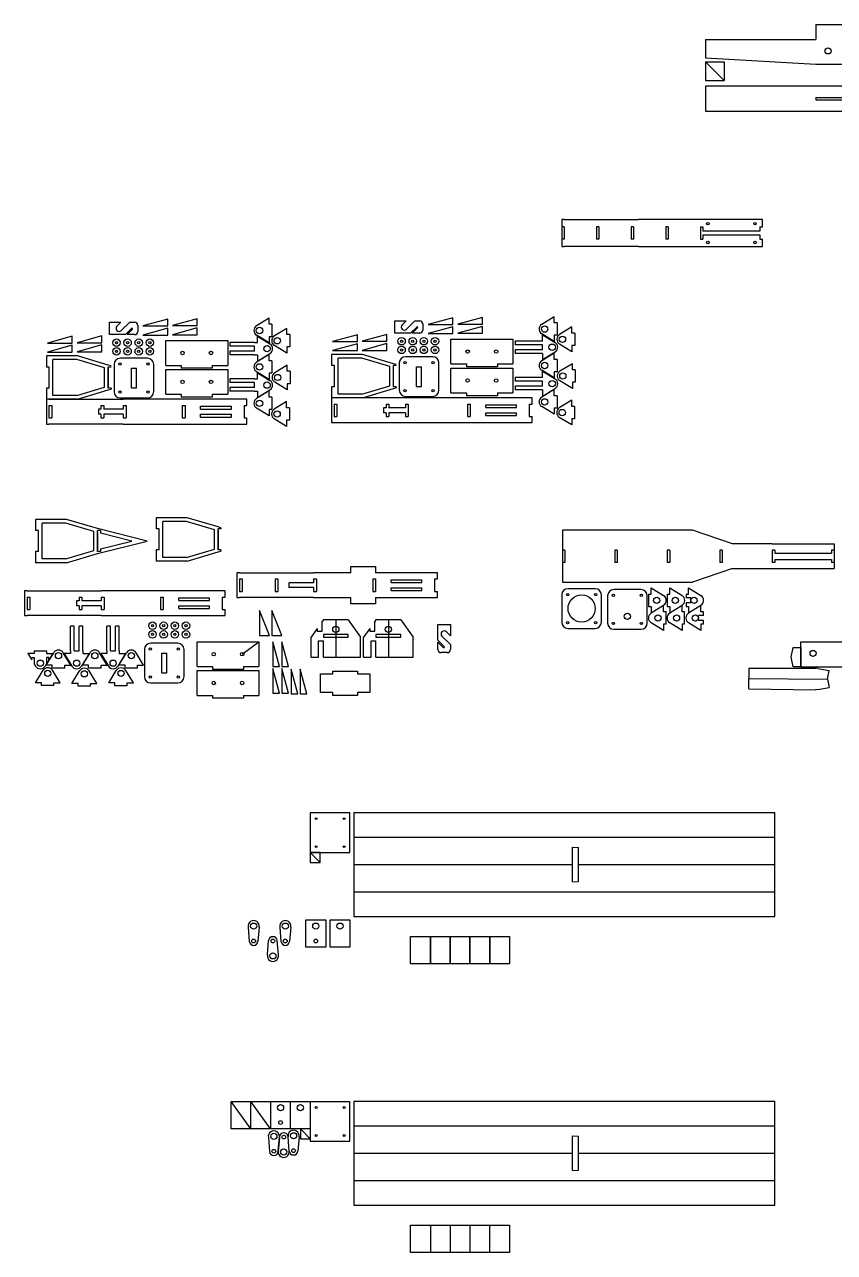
# Model space of a CAD drawing. Header units: millimetres. Extents: x -2 to 1825, y -447 to 591.
# Drawn here: x -2 to 652, y -447 to 544 of the extents above; entities that cross this region are included whole.
import ezdxf

# ---------------------------------------------------------------- set-up
doc = ezdxf.new("R2010")
doc.units = ezdxf.units.MM

# ---------------------------------------------------------------- blocks, each defined once
blk = doc.blocks.new('*U1')
for radius in [3, 0.9]:
    blk.add_circle((0, 0), radius)
blk = doc.blocks.new('*U2')
at = {"color": 0, "linetype": 'ByBlock', "lineweight": -2, "transparency": 16777216}
for p in [(0, 7), (9, 7), (18, 7), (27, 7), (0, 0), (9, 0), (18, 0), (27, 0)]:
    blk.add_blockref('*U1', p, dxfattribs=at)
blk = doc.blocks.new('*U4')
for radius in [3, 0.9]:
    blk.add_circle((0, 0), radius)
blk = doc.blocks.new('*U5')
at = {"color": 0, "linetype": 'ByBlock', "lineweight": -2, "transparency": 16777216}
for p in [(0, 7), (9, 7), (18, 7), (27, 7), (0, 0), (9, 0), (18, 0), (27, 0)]:
    blk.add_blockref('*U4', p, dxfattribs=at)
blk = doc.blocks.new('*U6')
for radius in [3, 0.9]:
    blk.add_circle((0, 0), radius)
blk = doc.blocks.new('*U7')
at = {"color": 0, "linetype": 'ByBlock', "lineweight": -2, "transparency": 16777216}
for p in [(0, 7), (9, 7), (18, 7), (27, 7), (0, 0), (9, 0), (18, 0), (27, 0)]:
    blk.add_blockref('*U6', p, dxfattribs=at)

msp = doc.modelspace()

# ---------------------------------------------------------------- linework, layer by layer
for p, q in [((637.23, 544.34), (680.23, 544.34)), ((637.23, 544.34), (637.23, 532.34)), ((548.14, 532.34), (637.23, 532.34)), ((548.14, 532.34), (548.14, 517.34)), ((548.14, 517.34), (637.23, 512.34)), ((548.14, 514.28), (548.14, 499.28)), ((563.14, 499.28), (548.14, 514.28)), ((548.14, 514.28), (548.14, 499.28)), ((548.14, 514.28), (563.14, 514.28)), ((563.14, 514.28), (563.14, 499.28)), ((637.23, 512.34), (680.23, 512.34)), ((548.14, 499.28), (563.14, 499.28)), ((548.14, 494.51), (548.14, 474.51)), ((680.23, 494.51), (548.14, 494.51)), ((637.23, 485.51), (680.23, 485.51)), ((637.23, 485.51), (637.23, 483.51)), ((637.23, 483.51), (680.23, 483.51)), ((548.14, 474.51), (680.23, 474.51)), ((432.12, 387.01), (432.12, 365.01)), ((434.12, 387.01), (432.12, 387.01)), ((434.12, 387.01), (494.12, 387.01)), ((594.12, 387.01), (494.12, 387.01)), ((594.12, 381.01), (594.12, 387.01)), ((434.12, 381.01), (432.12, 381.01)), ((432.12, 381.01), (432.12, 371.01)), ((434.12, 381.01), (434.12, 371.01)), ((462.12, 381.01), (460.12, 381.01)), ((460.12, 381.01), (460.12, 371.01)), ((462.12, 381.01), (462.12, 371.01)), ((490.12, 381.01), (488.12, 381.01)), ((488.12, 381.01), (488.12, 371.01)), ((490.12, 381.01), (490.12, 371.01)), ((518.12, 381.01), (516.12, 381.01)), ((516.12, 381.01), (516.12, 371.01)), ((518.12, 381.01), (518.12, 371.01)), ((544.12, 381.01), (544.12, 371.01)), ((544.12, 381.01), (546.12, 381.01)), ((546.12, 381.01), (546.12, 377.51)), ((592.12, 377.51), (546.12, 377.51)), ((592.12, 381.01), (594.12, 381.01)), ((592.12, 381.01), (592.12, 377.51)), ((434.12, 371.01), (432.12, 371.01)), ((462.12, 371.01), (460.12, 371.01)), ((490.12, 371.01), (488.12, 371.01)), ((518.12, 371.01), (516.12, 371.01)), ((544.12, 371.01), (546.12, 371.01)), ((546.12, 374.51), (592.12, 374.51)), ((546.12, 374.51), (546.12, 371.01)), ((592.12, 374.51), (592.12, 371.01)), ((592.12, 371.01), (594.12, 371.01)), ((594.12, 365.01), (594.12, 371.01)), ((432.12, 365.01), (434.12, 365.01)), ((494.12, 365.01), (434.12, 365.01)), ((494.12, 365.01), (544.12, 365.01)), ((544.12, 365.01), (594.12, 365.01)), ((344.14, 307.65), (324.14, 302.15)), ((344.14, 302.15), (344.14, 307.65)), ((368, 307.9), (348, 302.4)), ((368, 302.4), (368, 307.9)), ((425.95, 308.47), (415.9, 302.3)), ((425.95, 303.47), (425.95, 308.47)), ((66.86, 303.99), (76.02, 303.99)), ((66.86, 293.99), (66.86, 303.99)), ((72.79, 300.75), (76.02, 303.99)), ((76.32, 297.22), (83.09, 303.99)), ((84.56, 298.99), (79.56, 293.99)), ((85.26, 298.28), (80.97, 293.99)), ((83.09, 303.99), (87.06, 303.99)), ((89.56, 301.49), (89.56, 296.49)), ((113.82, 306.5), (93.82, 301)), ((93.82, 301), (113.82, 301)), ((113.82, 299.18), (93.82, 293.68)), ((113.82, 301), (113.82, 306.5)), ((113.82, 293.68), (113.82, 299.18)), ((137.68, 306.75), (117.68, 301.25)), ((117.68, 301.25), (137.68, 301.25)), ((137.68, 299.43), (117.68, 293.93)), ((137.68, 301.25), (137.68, 306.75)), ((137.68, 293.93), (137.68, 299.43)), ((195.63, 307.32), (185.58, 301.15)), ((195.63, 302.32), (195.63, 307.32)), ((197.93, 302.32), (195.63, 302.32)), ((197.93, 302.32), (197.93, 292.32)), ((210, 299.06), (199.95, 292.9)), ((210, 294.06), (210, 299.06)), ((297.18, 305.13), (306.35, 305.13)), ((297.18, 295.13), (297.18, 305.13)), ((303.11, 301.9), (306.35, 305.13)), ((306.65, 298.37), (313.42, 305.13)), ((314.88, 300.13), (309.88, 295.13)), ((315.59, 299.43), (311.3, 295.13)), ((313.42, 305.13), (317.38, 305.13)), ((319.88, 302.63), (319.88, 297.63)), ((324.14, 302.15), (344.14, 302.15)), ((344.14, 300.33), (324.14, 294.83)), ((344.14, 294.83), (344.14, 300.33)), ((348, 302.4), (368, 302.4)), ((368, 300.58), (348, 295.08)), ((368, 295.08), (368, 300.58)), ((428.25, 303.47), (425.95, 303.47)), ((428.25, 303.47), (428.25, 293.47)), ((440.33, 300.21), (430.28, 294.04)), ((440.33, 295.21), (440.33, 300.21)), ((36.66, 292.72), (16.66, 287.22)), ((36.66, 287.22), (36.66, 292.72)), ((60.52, 292.97), (40.52, 287.47)), ((60.52, 287.47), (60.52, 292.97)), ((79.56, 293.99), (66.86, 293.99)), ((87.06, 293.99), (80.97, 293.99)), ((93.82, 293.68), (113.82, 293.68)), ((112.22, 289.16), (162.22, 289.16)), ((112.22, 269.16), (112.22, 289.16)), ((117.68, 293.93), (137.68, 293.93)), ((162.22, 289.16), (162.22, 269.16)), ((184.02, 287.67), (164.02, 287.67)), ((164.02, 287.67), (164.02, 284.67)), ((184.02, 287.67), (186.32, 287.67)), ((195.63, 287.32), (185.58, 293.48)), ((186.32, 287.67), (186.32, 292.67)), ((186.32, 292.67), (196.37, 286.5)), ((197.93, 292.32), (195.63, 292.32)), ((195.63, 292.32), (195.63, 287.32)), ((212.3, 294.06), (210, 294.06)), ((212.3, 294.06), (212.3, 284.06)), ((266.98, 293.87), (246.98, 288.37)), ((246.98, 288.37), (266.98, 288.37)), ((266.98, 288.37), (266.98, 293.87)), ((290.84, 294.11), (270.84, 288.61)), ((270.84, 288.61), (290.84, 288.61)), ((290.84, 288.61), (290.84, 294.11)), ((309.88, 295.13), (297.18, 295.13)), ((317.38, 295.13), (311.3, 295.13)), ((324.14, 294.83), (344.14, 294.83)), ((342.55, 290.31), (392.55, 290.31)), ((342.55, 270.31), (342.55, 290.31)), ((348, 295.08), (368, 295.08)), ((392.55, 290.31), (392.55, 270.31)), ((416.64, 288.82), (394.34, 288.82)), ((394.34, 288.82), (394.34, 285.82)), ((425.95, 288.47), (415.9, 294.63)), ((416.64, 288.82), (416.64, 293.82)), ((416.64, 293.82), (426.7, 287.65)), ((428.25, 293.47), (425.95, 293.47)), ((425.95, 293.47), (425.95, 288.47)), ((442.63, 295.21), (440.33, 295.21)), ((442.63, 295.21), (442.63, 285.21)), ((16.66, 287.22), (36.66, 287.22)), ((36.66, 285.4), (16.66, 279.9)), ((16.66, 279.9), (36.66, 279.9)), ((36.66, 279.9), (36.66, 285.4)), ((40.52, 287.47), (60.52, 287.47)), ((60.52, 285.65), (40.52, 280.15)), ((40.52, 280.15), (60.52, 280.15)), ((60.52, 280.15), (60.52, 285.65)), ((184.02, 284.67), (164.02, 284.67)), ((184.02, 280.67), (164.02, 280.67)), ((164.02, 280.67), (164.02, 277.67)), ((184.02, 277.67), (164.02, 277.67)), ((184.02, 280.67), (184.02, 284.67)), ((184.02, 277.67), (186.32, 277.67)), ((195.63, 277.89), (185.58, 271.72)), ((186.32, 272.67), (196.37, 278.83)), ((186.32, 277.67), (186.32, 272.67)), ((195.63, 272.89), (195.63, 277.89)), ((210, 279.06), (199.95, 285.22)), ((212.3, 284.06), (210, 284.06)), ((210, 284.06), (210, 279.06)), ((246.13, 277.96), (246.13, 268.96)), ((271.13, 277.96), (246.13, 277.96)), ((266.98, 286.55), (246.98, 281.05)), ((246.98, 281.05), (266.98, 281.05)), ((266.98, 281.05), (266.98, 286.55)), ((290.84, 286.79), (270.84, 281.29)), ((270.84, 281.29), (290.84, 281.29)), ((296.13, 270.46), (271.13, 277.96)), ((290.84, 281.29), (290.84, 286.79)), ((416.64, 285.82), (394.34, 285.82)), ((416.64, 281.82), (394.34, 281.82)), ((394.34, 281.82), (394.34, 278.82)), ((416.64, 278.82), (394.34, 278.82)), ((425.95, 279.03), (415.9, 272.87)), ((416.64, 281.82), (416.64, 285.82)), ((416.64, 273.82), (426.7, 279.98)), ((416.64, 278.82), (416.64, 273.82)), ((425.95, 274.03), (425.95, 279.03)), ((440.33, 280.21), (430.28, 286.37)), ((442.63, 285.21), (440.33, 285.21)), ((440.33, 285.21), (440.33, 280.21)), ((15.81, 276.81), (15.81, 267.81)), ((40.81, 276.81), (15.81, 276.81)), ((18.11, 267.81), (15.81, 267.81)), ((18.11, 250.81), (18.11, 267.81)), ((21.11, 244.81), (21.11, 273.81)), ((40.37, 273.81), (21.11, 273.81)), ((62.81, 267.08), (40.37, 273.81)), ((65.81, 269.31), (40.81, 276.81)), ((68.11, 268.74), (65.81, 269.31)), ((65.81, 250.81), (65.81, 267.81)), ((68.11, 267.81), (65.81, 267.81)), ((70.52, 269.96), (70.52, 247.96)), ((97.52, 274.96), (75.52, 274.96)), ((102.52, 247.96), (102.52, 269.96)), ((112.22, 269.16), (124.72, 269.16)), ((124.72, 269.16), (124.72, 266.86)), ((149.72, 269.16), (162.22, 269.16)), ((149.72, 269.16), (149.72, 266.86)), ((197.93, 272.89), (195.63, 272.89)), ((197.93, 272.89), (197.93, 262.89)), ((210.33, 269.39), (200.27, 263.22)), ((210.33, 264.39), (210.33, 269.39)), ((248.43, 268.96), (246.13, 268.96)), ((248.43, 251.96), (248.43, 268.96)), ((251.43, 245.96), (251.43, 274.96)), ((270.69, 274.96), (251.43, 274.96)), ((293.13, 268.23), (270.69, 274.96)), ((293.13, 252.69), (293.13, 268.23)), ((298.43, 269.88), (296.13, 270.46)), ((296.13, 251.96), (296.13, 268.96)), ((298.43, 268.96), (296.13, 268.96)), ((300.85, 271.1), (300.85, 249.1)), ((327.85, 276.1), (305.85, 276.1)), ((314.85, 252.1), (314.85, 268.1)), ((314.85, 268.1), (318.85, 268.1)), ((318.85, 252.1), (318.85, 268.1)), ((332.85, 249.1), (332.85, 271.1)), ((342.55, 270.31), (355.05, 270.31)), ((355.05, 270.31), (355.05, 268.01)), ((380.05, 268.01), (355.05, 268.01)), ((380.05, 270.31), (392.55, 270.31)), ((380.05, 270.31), (380.05, 268.01)), ((428.25, 274.03), (425.95, 274.03)), ((428.25, 274.03), (428.25, 264.03)), ((440.65, 270.54), (430.6, 264.37)), ((440.65, 265.54), (440.65, 270.54)), ((62.81, 251.54), (62.81, 267.08)), ((65.81, 266.81), (65.81, 251.81)), ((84.52, 250.96), (84.52, 266.96)), ((84.52, 266.96), (88.52, 266.96)), ((88.52, 250.96), (88.52, 266.96)), ((112.22, 265.82), (162.22, 265.82)), ((112.22, 245.82), (112.22, 265.82)), ((149.72, 266.86), (124.72, 266.86)), ((162.22, 265.82), (162.22, 245.82)), ((184.02, 258.23), (164.02, 258.23)), ((164.02, 258.23), (164.02, 255.23)), ((184.02, 258.23), (186.32, 258.23)), ((195.63, 257.89), (185.58, 264.05)), ((186.32, 258.23), (186.32, 263.23)), ((186.32, 263.23), (196.37, 257.07)), ((197.93, 262.89), (195.63, 262.89)), ((195.63, 262.89), (195.63, 257.89)), ((212.63, 264.39), (210.33, 264.39)), ((212.63, 264.39), (212.63, 254.39)), ((342.55, 266.97), (392.55, 266.97)), ((342.55, 246.97), (342.55, 266.97)), ((392.55, 266.97), (392.55, 246.97)), ((416.64, 259.38), (394.34, 259.38)), ((394.34, 259.38), (394.34, 256.38)), ((425.95, 259.03), (415.9, 265.2)), ((416.64, 259.38), (416.64, 264.38)), ((416.64, 264.38), (426.7, 258.22)), ((428.25, 264.03), (425.95, 264.03)), ((425.95, 264.03), (425.95, 259.03)), ((442.95, 265.54), (440.65, 265.54)), ((442.95, 265.54), (442.95, 255.54)), ((15.81, 250.81), (15.81, 241.81)), ((18.11, 250.81), (15.81, 250.81)), ((40.37, 244.81), (62.81, 251.54)), ((40.81, 241.81), (65.81, 249.31)), ((68.11, 250.81), (65.81, 250.81)), ((65.81, 249.31), (68.11, 249.89)), ((68.11, 250.81), (68.11, 249.89)), ((84.52, 250.96), (88.52, 250.96)), ((184.02, 255.23), (164.02, 255.23)), ((184.02, 251.23), (164.02, 251.23)), ((164.02, 251.23), (164.02, 248.23)), ((184.02, 248.23), (164.02, 248.23)), ((184.02, 251.23), (184.02, 255.23)), ((184.02, 248.23), (186.32, 248.23)), ((195.63, 248.53), (185.58, 242.37)), ((186.32, 243.23), (196.37, 249.4)), ((186.32, 248.23), (186.32, 243.23)), ((195.63, 243.53), (195.63, 248.53)), ((210.33, 249.39), (200.27, 255.55)), ((212.63, 254.39), (210.33, 254.39)), ((210.33, 254.39), (210.33, 249.39)), ((246.13, 251.96), (246.13, 222.96)), ((248.43, 251.96), (246.13, 251.96)), ((270.69, 245.96), (293.13, 252.69)), ((271.13, 242.96), (296.13, 250.46)), ((298.43, 251.96), (296.13, 251.96)), ((296.13, 250.46), (298.43, 251.03)), ((298.43, 251.96), (298.43, 251.03)), ((314.85, 252.1), (318.85, 252.1)), ((416.64, 256.38), (394.34, 256.38)), ((416.64, 252.38), (394.34, 252.38)), ((394.34, 252.38), (394.34, 249.38)), ((416.64, 249.38), (394.34, 249.38)), ((425.95, 249.68), (415.9, 243.52)), ((416.64, 252.38), (416.64, 256.38)), ((416.64, 244.38), (426.7, 250.55)), ((416.64, 249.38), (416.64, 244.38)), ((425.95, 244.68), (425.95, 249.68)), ((440.65, 250.54), (430.6, 256.7)), ((442.95, 255.54), (440.65, 255.54)), ((440.65, 255.54), (440.65, 250.54)), ((17.81, 241.81), (15.81, 241.81)), ((15.81, 241.81), (15.81, 221.81)), ((40.81, 241.81), (15.81, 241.81)), ((17.81, 241.81), (77.81, 241.81)), ((40.37, 244.81), (21.11, 244.81)), ((75.52, 242.96), (97.52, 242.96)), ((177.81, 241.81), (77.81, 241.81)), ((112.22, 245.82), (124.72, 245.82)), ((124.72, 245.82), (124.72, 243.52)), ((149.72, 243.52), (124.72, 243.52)), ((149.72, 245.82), (162.22, 245.82)), ((149.72, 245.82), (149.72, 243.52)), ((177.81, 236.81), (177.81, 241.81)), ((197.93, 243.53), (195.63, 243.53)), ((197.93, 243.53), (197.93, 233.53)), ((209.84, 239.88), (199.79, 233.72)), ((209.84, 234.88), (209.84, 239.88)), ((408.13, 242.96), (246.13, 242.96)), ((248.13, 237.96), (250.43, 237.96)), ((248.13, 237.96), (248.13, 227.96)), ((250.43, 237.96), (250.43, 227.96)), ((270.69, 245.96), (251.43, 245.96)), ((290.13, 237.96), (290.13, 234.96)), ((290.13, 237.96), (292.43, 237.96)), ((292.43, 237.96), (292.43, 234.96)), ((305.83, 237.96), (305.83, 234.96)), ((305.83, 237.96), (308.13, 237.96)), ((305.85, 244.1), (327.85, 244.1)), ((308.13, 237.96), (308.13, 227.96)), ((342.55, 246.97), (355.05, 246.97)), ((355.05, 246.97), (355.05, 244.67)), ((380.05, 244.67), (355.05, 244.67)), ((355.83, 237.96), (355.83, 227.96)), ((355.83, 237.96), (358.13, 237.96)), ((358.13, 237.96), (358.13, 227.96)), ((380.05, 246.97), (392.55, 246.97)), ((380.05, 246.97), (380.05, 244.67)), ((405.83, 237.96), (405.83, 227.96)), ((405.83, 237.96), (408.13, 237.96)), ((408.13, 237.96), (408.13, 242.96)), ((428.25, 244.68), (425.95, 244.68)), ((428.25, 244.68), (428.25, 234.68)), ((440.17, 241.03), (430.11, 234.86)), ((440.17, 236.03), (440.17, 241.03)), ((17.81, 236.81), (20.11, 236.81)), ((17.81, 236.81), (17.81, 226.81)), ((20.11, 236.81), (20.11, 226.81)), ((59.81, 233.81), (57.81, 233.81)), ((57.81, 233.81), (57.81, 229.81)), ((59.81, 229.81), (57.81, 229.81)), ((59.81, 236.81), (59.81, 233.81)), ((59.81, 236.81), (62.11, 236.81)), ((59.81, 229.81), (59.81, 226.81)), ((62.11, 236.81), (62.11, 233.81)), ((77.81, 233.81), (62.11, 233.81)), ((77.81, 229.81), (62.11, 229.81)), ((62.11, 229.81), (62.11, 226.81)), ((77.81, 236.81), (77.81, 233.81)), ((77.81, 236.81), (80.11, 236.81)), ((77.81, 229.81), (77.81, 226.81)), ((80.11, 236.81), (80.11, 226.81)), ((125.51, 236.81), (125.51, 226.81)), ((125.51, 236.81), (127.81, 236.81)), ((127.81, 236.81), (127.81, 226.81)), ((140.31, 236.21), (165.31, 236.21)), ((140.31, 233.91), (140.31, 236.21)), ((140.31, 233.91), (165.31, 233.91)), ((140.31, 229.71), (165.31, 229.71)), ((140.31, 227.41), (140.31, 229.71)), ((165.31, 233.91), (165.31, 236.21)), ((165.31, 227.41), (165.31, 229.71)), ((175.51, 236.81), (175.51, 226.81)), ((175.51, 236.81), (177.81, 236.81)), ((195.63, 228.53), (185.58, 234.7)), ((197.93, 233.53), (195.63, 233.53)), ((195.63, 233.53), (195.63, 228.53)), ((212.14, 234.88), (209.84, 234.88)), ((212.14, 234.88), (212.14, 224.88)), ((290.13, 234.96), (288.13, 234.96)), ((288.13, 234.96), (288.13, 230.96)), ((290.13, 230.96), (288.13, 230.96)), ((290.13, 230.96), (290.13, 227.96)), ((305.83, 234.96), (292.43, 234.96)), ((305.83, 230.96), (292.43, 230.96)), ((292.43, 230.96), (292.43, 227.96)), ((305.83, 230.96), (305.83, 227.96)), ((370.63, 237.36), (395.63, 237.36)), ((370.63, 235.06), (370.63, 237.36)), ((370.63, 235.06), (395.63, 235.06)), ((370.63, 230.86), (395.63, 230.86)), ((370.63, 228.56), (370.63, 230.86)), ((370.63, 228.56), (395.63, 228.56)), ((395.63, 235.06), (395.63, 237.36)), ((395.63, 228.56), (395.63, 230.86)), ((425.95, 229.68), (415.9, 235.85)), ((428.25, 234.68), (425.95, 234.68)), ((425.95, 234.68), (425.95, 229.68)), ((442.47, 236.03), (440.17, 236.03)), ((442.47, 236.03), (442.47, 226.03)), ((15.81, 221.81), (17.81, 221.81)), ((17.81, 226.81), (20.11, 226.81)), ((77.81, 221.81), (17.81, 221.81)), ((59.81, 226.81), (62.11, 226.81)), ((77.81, 226.81), (80.11, 226.81)), ((77.81, 221.81), (127.81, 221.81)), ((125.51, 226.81), (127.81, 226.81)), ((127.81, 221.81), (177.81, 221.81)), ((140.31, 227.41), (165.31, 227.41)), ((175.51, 226.81), (177.81, 226.81)), ((177.81, 221.81), (177.81, 226.81)), ((209.84, 219.88), (199.79, 226.04)), ((212.14, 224.88), (209.84, 224.88)), ((209.84, 224.88), (209.84, 219.88)), ((246.13, 222.96), (408.13, 222.96)), ((248.13, 227.96), (250.43, 227.96)), ((290.13, 227.96), (292.43, 227.96)), ((305.83, 227.96), (308.13, 227.96)), ((355.83, 227.96), (358.13, 227.96)), ((405.83, 227.96), (408.13, 227.96)), ((408.13, 222.96), (408.13, 227.96)), ((440.17, 221.03), (430.11, 227.19)), ((442.47, 226.03), (440.17, 226.03)), ((440.17, 226.03), (440.17, 221.03)), ((7.06, 144.84), (7.06, 135.84)), ((32.06, 144.84), (7.06, 144.84)), ((12.36, 112.84), (12.36, 141.84)), ((31.62, 141.84), (12.36, 141.84)), ((54.06, 135.11), (31.62, 141.84)), ((57.06, 137.34), (32.06, 144.84)), ((104.46, 146.17), (104.46, 137.17)), ((129.46, 146.17), (104.46, 146.17)), ((109.76, 114.17), (109.76, 143.17)), ((129.02, 143.17), (109.76, 143.17)), ((151.46, 136.44), (129.02, 143.17)), ((154.46, 138.67), (129.46, 146.17)), ((9.36, 135.84), (7.06, 135.84)), ((9.36, 118.84), (9.36, 135.84)), ((54.06, 119.57), (54.06, 135.11)), ((97.06, 127.34), (57.06, 137.34)), ((57.06, 118.84), (57.06, 135.84)), ((59.36, 135.84), (57.06, 135.84)), ((57.06, 134.84), (57.06, 119.84)), ((59.36, 135.84), (59.36, 133.67)), ((84.69, 127.34), (59.36, 133.67)), ((106.76, 137.17), (104.46, 137.17)), ((106.76, 120.17), (106.76, 137.17)), ((151.46, 120.9), (151.46, 136.44)), ((156.76, 138.09), (154.46, 138.67)), ((154.46, 120.17), (154.46, 137.17)), ((156.76, 137.17), (154.46, 137.17)), ((154.46, 136.17), (154.46, 121.17)), ((156.76, 138.09), (156.76, 137.17)), ((467.56, 136.04), (432.56, 136.04)), ((432.56, 136.04), (432.56, 94.04)), ((537.56, 136.04), (467.56, 136.04)), ((570.09, 125.04), (537.56, 136.04)), ((31.62, 112.84), (54.06, 119.57)), ((57.06, 117.34), (97.06, 127.34)), ((59.36, 121.01), (84.69, 127.34)), ((59.36, 121.01), (59.36, 118.84)), ((104.46, 120.17), (104.46, 111.17)), ((106.76, 120.17), (104.46, 120.17)), ((129.02, 114.17), (151.46, 120.9)), ((156.76, 120.17), (154.46, 120.17)), ((154.46, 118.67), (156.76, 119.24)), ((156.76, 120.17), (156.76, 119.24)), ((434.56, 120.04), (432.56, 120.04)), ((432.56, 120.04), (432.56, 110.04)), ((434.56, 120.04), (434.56, 110.04)), ((476.94, 120.04), (474.94, 120.04)), ((474.94, 120.04), (474.94, 110.04)), ((476.94, 120.04), (476.94, 110.04)), ((519.32, 120.04), (517.32, 120.04)), ((517.32, 120.04), (517.32, 110.04)), ((519.32, 120.04), (519.32, 110.04)), ((561.71, 120.04), (559.71, 120.04)), ((559.71, 120.04), (559.71, 110.04)), ((561.71, 120.04), (561.71, 110.04)), ((602.09, 125.04), (570.09, 125.04)), ((602.09, 125.04), (652.09, 125.04)), ((604.09, 120.04), (602.09, 120.04)), ((602.09, 120.04), (602.09, 110.04)), ((604.09, 120.04), (604.09, 117.54)), ((652.09, 120.04), (650.09, 120.04)), ((650.09, 120.04), (650.09, 117.54)), ((652.09, 125.04), (652.09, 105.04)), ((652.09, 120.04), (652.09, 110.04)), ((7.06, 118.84), (7.06, 109.84)), ((9.36, 118.84), (7.06, 118.84)), ((32.06, 109.84), (7.06, 109.84)), ((31.62, 112.84), (12.36, 112.84)), ((32.06, 109.84), (57.06, 117.34)), ((59.36, 118.84), (57.06, 118.84)), ((129.46, 111.17), (104.46, 111.17)), ((129.02, 114.17), (109.76, 114.17)), ((129.46, 111.17), (154.46, 118.67)), ((434.56, 110.04), (432.56, 110.04)), ((476.94, 110.04), (474.94, 110.04)), ((519.32, 110.04), (517.32, 110.04)), ((561.71, 110.04), (559.71, 110.04)), ((604.09, 110.04), (602.09, 110.04)), ((604.09, 117.54), (650.09, 117.54)), ((604.09, 112.54), (650.09, 112.54)), ((604.09, 112.54), (604.09, 110.04)), ((650.09, 112.54), (650.09, 110.04)), ((652.09, 110.04), (650.09, 110.04)), ((171.66, 101.72), (169.66, 101.72)), ((169.66, 101.72), (169.66, 81.72)), ((171.66, 101.72), (231.66, 101.72)), ((261.66, 101.72), (231.66, 101.72)), ((261.66, 106.72), (281.66, 106.72)), ((261.66, 101.72), (261.66, 106.72)), ((281.66, 106.72), (281.66, 101.72)), ((331.66, 101.72), (281.66, 101.72)), ((331.66, 96.72), (331.66, 101.72)), ((570.09, 105.04), (537.56, 94.04)), ((570.09, 105.04), (602.09, 105.04)), ((602.09, 105.04), (652.09, 105.04)), ((171.66, 96.72), (173.96, 96.72)), ((171.66, 96.72), (171.66, 86.72)), ((173.96, 96.72), (173.96, 86.72)), ((200.51, 96.72), (200.51, 86.72)), ((200.51, 96.72), (202.81, 96.72)), ((202.81, 96.72), (202.81, 86.72)), ((231.66, 93.72), (211.66, 93.72)), ((211.66, 93.72), (211.66, 89.72)), ((231.66, 89.72), (211.66, 89.72)), ((231.66, 96.72), (231.66, 93.72)), ((231.66, 96.72), (233.96, 96.72)), ((231.66, 89.72), (231.66, 86.72)), ((233.96, 96.72), (233.96, 86.72)), ((279.36, 96.72), (279.36, 86.72)), ((279.36, 96.72), (281.66, 96.72)), ((281.66, 96.72), (281.66, 86.72)), ((294.16, 96.12), (319.16, 96.12)), ((294.16, 93.82), (294.16, 96.12)), ((294.16, 93.82), (319.16, 93.82)), ((294.16, 89.62), (319.16, 89.62)), ((294.16, 87.32), (294.16, 89.62)), ((319.16, 93.82), (319.16, 96.12)), ((319.16, 87.32), (319.16, 89.62)), ((329.36, 96.72), (329.36, 86.72)), ((329.36, 96.72), (331.66, 96.72)), ((432.56, 94.04), (467.56, 94.04)), ((467.56, 94.04), (537.56, 94.04)), ((504.26, 84.45), (504.26, 89.45)), ((504.26, 89.45), (514.31, 83.29)), ((519.27, 84.45), (519.27, 89.45)), ((519.27, 89.45), (529.32, 83.29)), ((534.45, 84.45), (534.45, 89.45)), ((534.45, 89.45), (544.5, 83.29)), ((0.14, 87.13), (-1.86, 87.13)), ((-1.86, 87.13), (-1.86, 67.13)), ((0.14, 87.13), (60.14, 87.13)), ((0.14, 82.13), (2.44, 82.13)), ((0.14, 82.13), (0.14, 72.13)), ((2.44, 82.13), (2.44, 72.13)), ((42.14, 82.13), (42.14, 79.13)), ((42.14, 82.13), (44.44, 82.13)), ((44.44, 82.13), (44.44, 79.13)), ((160.14, 87.13), (60.14, 87.13)), ((60.14, 82.13), (60.14, 79.13)), ((60.14, 82.13), (62.44, 82.13)), ((62.44, 82.13), (62.44, 72.13)), ((107.84, 82.13), (107.84, 72.13)), ((107.84, 82.13), (110.14, 82.13)), ((110.14, 82.13), (110.14, 72.13)), ((122.64, 81.53), (147.64, 81.53)), ((122.64, 79.23), (122.64, 81.53)), ((147.64, 79.23), (147.64, 81.53)), ((157.84, 82.13), (157.84, 72.13)), ((157.84, 82.13), (160.14, 82.13)), ((160.14, 82.13), (160.14, 87.13)), ((169.66, 81.72), (171.66, 81.72)), ((171.66, 86.72), (173.96, 86.72)), ((231.66, 81.72), (171.66, 81.72)), ((200.51, 86.72), (202.81, 86.72)), ((231.66, 86.72), (233.96, 86.72)), ((231.66, 81.72), (261.66, 81.72)), ((261.66, 76.72), (261.66, 81.72)), ((279.36, 86.72), (281.66, 86.72)), ((281.66, 81.72), (331.66, 81.72)), ((281.66, 81.72), (281.66, 76.72)), ((294.16, 87.32), (319.16, 87.32)), ((329.36, 86.72), (331.66, 86.72)), ((331.66, 81.72), (331.66, 86.72)), ((432.14, 83.82), (432.14, 61.82)), ((459.14, 88.82), (437.14, 88.82)), ((464.14, 61.82), (464.14, 83.82)), ((469.06, 83.1), (469.06, 61.1)), ((496.06, 88.1), (474.06, 88.1)), ((501.06, 61.1), (501.06, 83.1)), ((502.26, 84.45), (504.26, 84.45)), ((502.26, 84.45), (502.26, 74.45)), ((517.27, 84.45), (519.27, 84.45)), ((517.27, 84.45), (517.27, 74.45)), ((532.45, 84.45), (534.45, 84.45)), ((532.45, 84.45), (532.45, 81.35)), ((536.45, 81.35), (532.45, 81.35)), ((536.45, 77.55), (536.45, 81.35)), ((0.14, 72.13), (2.44, 72.13)), ((40.14, 79.13), (40.14, 75.13)), ((42.14, 79.13), (40.14, 79.13)), ((42.14, 75.13), (40.14, 75.13)), ((42.14, 75.13), (42.14, 72.13)), ((42.14, 72.13), (44.44, 72.13)), ((60.14, 79.13), (44.44, 79.13)), ((60.14, 75.13), (44.44, 75.13)), ((44.44, 75.13), (44.44, 72.13)), ((60.14, 75.13), (60.14, 72.13)), ((60.14, 72.13), (62.44, 72.13)), ((107.84, 72.13), (110.14, 72.13)), ((122.64, 79.23), (147.64, 79.23)), ((122.64, 75.03), (147.64, 75.03)), ((122.64, 72.73), (122.64, 75.03)), ((122.64, 72.73), (147.64, 72.73)), ((147.64, 72.73), (147.64, 75.03)), ((157.84, 72.13), (160.14, 72.13)), ((160.14, 67.13), (160.14, 72.13)), ((187.96, 71.14), (187.96, 51.14)), ((195.96, 51.14), (187.96, 71.14)), ((197.85, 71.14), (197.85, 51.14)), ((205.85, 51.14), (197.85, 71.14)), ((281.66, 76.72), (261.66, 76.72)), ((502.26, 74.45), (504.26, 74.45)), ((504.26, 69.45), (514.31, 75.62)), ((514.31, 75.18), (504.26, 69.02)), ((504.26, 74.45), (504.26, 69.45)), ((514.31, 70.18), (514.31, 75.18)), ((516.31, 70.18), (514.31, 70.18)), ((516.31, 60.18), (516.31, 70.18)), ((517.27, 74.45), (519.27, 74.45)), ((519.27, 69.45), (529.32, 75.62)), ((529.32, 75.18), (519.27, 69.02)), ((519.27, 74.45), (519.27, 69.45)), ((529.32, 70.18), (529.32, 75.18)), ((531.32, 70.18), (529.32, 70.18)), ((531.32, 60.18), (531.32, 70.18)), ((536.45, 77.55), (532.45, 77.55)), ((532.45, 77.55), (532.45, 74.45)), ((532.45, 74.45), (534.45, 74.45)), ((534.45, 69.45), (544.5, 75.62)), ((544.5, 75.18), (534.45, 69.02)), ((534.45, 74.45), (534.45, 69.45)), ((544.5, 70.18), (544.5, 75.18)), ((546.5, 70.18), (544.5, 70.18)), ((546.5, 67.08), (546.5, 70.18)), ((-1.86, 67.13), (0.14, 67.13)), ((60.14, 67.13), (0.14, 67.13)), ((60.14, 67.13), (110.14, 67.13)), ((110.14, 67.13), (160.14, 67.13)), ((239.58, 63.67), (238.58, 62.27)), ((238.58, 54.67), (238.58, 62.27)), ((259.58, 63.67), (239.58, 63.67)), ((249.58, 63.67), (249.58, 33.67)), ((259.58, 63.67), (269.58, 49.67)), ((282.02, 63.67), (281.02, 62.27)), ((281.02, 54.67), (281.02, 62.27)), ((302.02, 63.67), (282.02, 63.67)), ((292.02, 63.67), (292.02, 33.67)), ((302.02, 63.67), (312.02, 49.67)), ((332.1, 47.21), (332.1, 59.91)), ((332.1, 59.91), (342.1, 59.91)), ((342.1, 59.91), (342.1, 50.74)), ((514.31, 55.18), (504.26, 61.35)), ((516.31, 60.18), (514.31, 60.18)), ((514.31, 60.18), (514.31, 55.18)), ((529.32, 55.18), (519.27, 61.35)), ((531.32, 60.18), (529.32, 60.18)), ((529.32, 60.18), (529.32, 55.18)), ((544.5, 55.18), (534.45, 61.35)), ((546.5, 67.08), (542.5, 67.08)), ((542.5, 63.28), (542.5, 67.08)), ((546.5, 63.28), (542.5, 63.28)), ((546.5, 60.18), (544.5, 60.18)), ((544.5, 60.18), (544.5, 55.18)), ((546.5, 60.18), (546.5, 63.28)), ((35.27, 38.71), (35.27, 58.71)), ((38.27, 58.71), (35.27, 58.71)), ((38.27, 38.71), (38.27, 58.71)), ((42.27, 38.71), (42.27, 58.71)), ((45.27, 58.71), (42.27, 58.71)), ((45.27, 38.71), (45.27, 58.71)), ((64.7, 38.71), (64.7, 58.71)), ((67.7, 58.71), (64.7, 58.71)), ((67.7, 38.71), (67.7, 58.71)), ((71.7, 38.71), (71.7, 58.71)), ((74.7, 58.71), (71.7, 58.71)), ((74.7, 38.71), (74.7, 58.71)), ((187.96, 51.14), (195.96, 51.14)), ((197.85, 51.14), (205.85, 51.14)), ((234.58, 56.67), (229.58, 49.67)), ((229.58, 33.67), (229.58, 49.67)), ((234.58, 56.67), (234.58, 54.67)), ((234.58, 54.67), (238.58, 54.67)), ((259.58, 51.97), (239.58, 51.97)), ((239.58, 51.97), (239.58, 49.67)), ((239.58, 49.67), (249.58, 49.67)), ((249.58, 49.67), (259.58, 49.67)), ((259.58, 49.67), (259.58, 51.97)), ((269.58, 33.67), (269.58, 49.67)), ((277.02, 56.67), (272.02, 49.67)), ((272.02, 33.67), (272.02, 49.67)), ((277.02, 56.67), (277.02, 54.67)), ((277.02, 54.67), (281.02, 54.67)), ((302.02, 51.97), (282.02, 51.97)), ((282.02, 51.97), (282.02, 49.67)), ((282.02, 49.67), (292.02, 49.67)), ((292.02, 49.67), (302.02, 49.67)), ((302.02, 49.67), (302.02, 51.97)), ((312.02, 33.67), (312.02, 49.67)), ((335.33, 50.44), (342.1, 43.67)), ((338.86, 53.97), (342.1, 50.74)), ((437.14, 56.82), (459.14, 56.82)), ((474.06, 56.1), (496.06, 56.1)), ((95.03, 39.84), (95.03, 17.84)), ((122.03, 44.84), (100.03, 44.84)), ((127.03, 17.84), (127.03, 39.84)), ((137.46, 46.03), (187.46, 46.03)), ((137.46, 26.03), (137.46, 46.03)), ((173.96, 36.03), (187.46, 46.03)), ((187.46, 46.03), (187.46, 26.03)), ((198.65, 46.03), (198.65, 26.03)), ((204.15, 26.03), (198.65, 46.03)), ((205.97, 46.03), (205.97, 26.03)), ((211.47, 26.03), (205.97, 46.03)), ((235.58, 46.67), (239.58, 46.67)), ((235.58, 33.67), (235.58, 46.67)), ((239.58, 33.67), (239.58, 46.67)), ((278.02, 46.67), (282.02, 46.67)), ((278.02, 33.67), (278.02, 46.67)), ((282.02, 33.67), (282.02, 46.67)), ((337.1, 42.21), (332.1, 47.21)), ((332.1, 39.71), (332.1, 45.79)), ((336.39, 41.5), (332.1, 45.79)), ((342.1, 43.67), (342.1, 39.71)), ((617.51, 33.61), (618.93, 41.36)), ((618.93, 41.36), (625.08, 41.36)), ((625.08, 45.86), (668.08, 45.86)), ((625.08, 25.86), (625.08, 45.86)), ((625.08, 41.36), (625.08, 33.61)), ((5.91, 36.41), (0.91, 36.41)), ((0.91, 36.41), (4, 31.38)), ((4, 31.38), (4, 33.38)), ((4, 33.38), (6, 33.38)), ((5.91, 38.71), (5.91, 36.41)), ((5.91, 38.71), (15.91, 38.71)), ((6, 33.38), (6, 28.12)), ((15.56, 27.1), (21.73, 37.15)), ((17.83, 33.38), (15.83, 33.38)), ((15.83, 33.38), (15.83, 28.12)), ((15.91, 38.71), (15.91, 36.41)), ((15.91, 36.41), (20.91, 36.41)), ((20.91, 36.41), (17.83, 31.38)), ((17.83, 31.38), (17.83, 33.38)), ((35.56, 27.1), (29.4, 37.15)), ((35.27, 36.41), (30.27, 36.41)), ((30.27, 36.41), (36.43, 26.36)), ((35.27, 38.71), (35.27, 36.41)), ((38.27, 38.71), (42.27, 38.71)), ((50.27, 36.41), (44.1, 26.36)), ((44.92, 27.1), (51.08, 37.15)), ((45.27, 38.71), (45.27, 36.41)), ((45.27, 36.41), (50.27, 36.41)), ((64.92, 27.1), (58.75, 37.15)), ((64.7, 36.41), (59.7, 36.41)), ((59.7, 36.41), (65.86, 26.36)), ((64.7, 38.71), (64.7, 36.41)), ((67.7, 38.71), (71.7, 38.71)), ((79.7, 36.41), (73.53, 26.36)), ((74.35, 27.1), (80.51, 37.15)), ((74.7, 38.71), (74.7, 36.41)), ((74.7, 36.41), (79.7, 36.41)), ((94.35, 27.1), (88.18, 37.15)), ((109.03, 20.84), (109.03, 36.84)), ((109.03, 36.84), (113.03, 36.84)), ((113.03, 20.84), (113.03, 36.84)), ((229.58, 33.67), (235.58, 33.67)), ((239.58, 33.67), (269.58, 33.67)), ((272.02, 33.67), (278.02, 33.67)), ((282.02, 33.67), (312.02, 33.67)), ((339.6, 37.21), (334.6, 37.21)), ((618.93, 25.86), (617.51, 33.61)), ((625.08, 33.61), (625.08, 25.86)), ((6, 28.12), (7.08, 26.36)), ((6.91, 12.89), (13.07, 22.94)), ((15.83, 28.12), (14.75, 26.36)), ((20.56, 27.1), (15.56, 27.1)), ((20.56, 24.8), (20.56, 27.1)), ((30.56, 24.8), (20.56, 24.8)), ((26.91, 12.89), (20.75, 22.94)), ((30.56, 24.8), (30.56, 27.1)), ((30.56, 27.1), (35.56, 27.1)), ((36.42, 12.4), (42.58, 22.46)), ((49.92, 27.1), (44.92, 27.1)), ((49.92, 24.8), (49.92, 27.1)), ((59.92, 24.8), (49.92, 24.8)), ((56.42, 12.4), (50.25, 22.46)), ((59.92, 24.8), (59.92, 27.1)), ((59.92, 27.1), (64.92, 27.1)), ((66.09, 12.73), (72.25, 22.78)), ((79.35, 27.1), (74.35, 27.1)), ((79.35, 24.8), (79.35, 27.1)), ((89.35, 24.8), (79.35, 24.8)), ((86.09, 12.73), (79.93, 22.78)), ((89.35, 24.8), (89.35, 27.1)), ((89.35, 27.1), (94.35, 27.1)), ((109.03, 20.84), (113.03, 20.84)), ((137.46, 26.03), (149.96, 26.03)), ((137.46, 22.7), (187.46, 22.7)), ((137.46, 2.7), (137.46, 22.7)), ((149.96, 26.03), (149.96, 23.73)), ((174.96, 23.73), (149.96, 23.73)), ((174.96, 26.03), (187.46, 26.03)), ((174.96, 26.03), (174.96, 23.73)), ((187.46, 22.7), (187.46, 2.7)), ((198.65, 26.03), (204.15, 26.03)), ((198.65, 24.43), (198.65, 4.43)), ((204.15, 4.43), (198.65, 24.43)), ((205.97, 26.03), (211.47, 26.03)), ((205.97, 24.43), (205.97, 4.43)), ((211.47, 4.43), (205.97, 24.43)), ((213.42, 23.9), (213.42, 3.9)), ((218.92, 3.9), (213.42, 23.9)), ((220.74, 23.9), (220.74, 3.9)), ((226.24, 3.9), (220.74, 23.9)), ((237.11, 20.02), (247.11, 20.02)), ((237.11, 5.02), (237.11, 20.02)), ((247.11, 20.02), (247.11, 22.32)), ((247.11, 22.32), (267.11, 22.32)), ((267.11, 22.32), (267.11, 20.02)), ((267.11, 20.02), (277.11, 20.02)), ((277.11, 20.02), (277.11, 5.02)), ((583.25, 24.71), (583.13, 16.31)), ((583.25, 24.71), (637.06, 24.77)), ((625.08, 25.86), (618.93, 25.86)), ((625.08, 25.86), (668.08, 25.86)), ((639.03, 24.4), (637.06, 24.77)), ((639.03, 24.4), (648.11, 22.67)), ((646.82, 15.88), (648.11, 22.67)), ((11.91, 12.89), (6.91, 12.89)), ((11.91, 10.59), (11.91, 12.89)), ((21.91, 10.59), (11.91, 10.59)), ((21.91, 10.59), (21.91, 12.89)), ((21.91, 12.89), (26.91, 12.89)), ((41.42, 12.4), (36.42, 12.4)), ((41.42, 10.1), (41.42, 12.4)), ((51.42, 10.1), (41.42, 10.1)), ((51.42, 10.1), (51.42, 12.4)), ((51.42, 12.4), (56.42, 12.4)), ((71.09, 12.73), (66.09, 12.73)), ((71.09, 10.43), (71.09, 12.73)), ((81.09, 10.43), (71.09, 10.43)), ((81.09, 10.43), (81.09, 12.73)), ((81.09, 12.73), (86.09, 12.73)), ((100.03, 12.84), (122.03, 12.84)), ((583.13, 16.31), (646.82, 15.88)), ((583.13, 7.92), (583.13, 16.31)), ((583.13, 16.31), (646.82, 15.88)), ((646.82, 15.88), (648.02, 9.07)), ((137.46, 2.7), (149.96, 2.7)), ((149.96, 2.7), (149.96, 0.4)), ((174.96, 0.4), (149.96, 0.4)), ((174.96, 2.7), (187.46, 2.7)), ((174.96, 2.7), (174.96, 0.4)), ((198.65, 4.43), (204.15, 4.43)), ((205.97, 4.43), (211.47, 4.43)), ((213.42, 3.9), (218.92, 3.9)), ((220.74, 3.9), (226.24, 3.9)), ((247.11, 5.02), (237.11, 5.02)), ((247.11, 2.72), (247.11, 5.02)), ((267.11, 2.72), (247.11, 2.72)), ((277.11, 5.02), (267.11, 5.02)), ((267.11, 5.02), (267.11, 2.72)), ((583.13, 7.92), (636.94, 7.12)), ((638.91, 7.47), (636.94, 7.12)), ((638.91, 7.47), (648.02, 9.07)), ((260.94, -92.14), (228.94, -92.14)), ((228.94, -92.14), (228.94, -124.14)), ((260.94, -124.14), (260.94, -92.14)), ((264.13, -91.81), (604.13, -91.81)), ((264.13, -91.81), (264.13, -175.81)), ((604.13, -175.81), (604.13, -91.81)), ((264.13, -111.81), (604.13, -111.81)), ((228.94, -124.14), (260.94, -124.14)), ((228.94, -124.14), (228.94, -132.14)), ((236.94, -124.14), (228.94, -124.14)), ((228.94, -124.14), (236.94, -132.14)), ((236.94, -132.14), (236.94, -124.14)), ((440.63, -147.7), (440.63, -119.92)), ((440.63, -119.92), (445.63, -119.99)), ((445.63, -147.63), (445.63, -119.99)), ((228.94, -132.14), (236.94, -132.14)), ((264.13, -133.81), (440.63, -133.81)), ((445.63, -133.81), (604.13, -133.81)), ((440.63, -147.7), (445.63, -147.63)), ((264.13, -155.81), (604.13, -155.81)), ((264.13, -175.81), (604.13, -175.81)), ((178.74, -184.34), (179.69, -195.89)), ((187.62, -184.34), (186.67, -195.89)), ((204.33, -184.34), (205.28, -195.89)), ((213.21, -184.34), (212.26, -195.89)), ((225.41, -178.6), (241.41, -178.6)), ((225.41, -200.6), (225.41, -178.6)), ((241.41, -178.6), (241.41, -200.6)), ((245, -178.6), (261, -178.6)), ((245, -200.6), (245, -178.6)), ((261, -178.6), (261, -200.6)), ((194.3, -206.87), (195.25, -195.32)), ((203.17, -206.87), (202.22, -195.32)), ((309.95, -191.96), (325.95, -191.96)), ((309.95, -213.96), (309.95, -191.96)), ((325.95, -191.96), (325.95, -213.96)), ((325.95, -191.96), (341.95, -191.96)), ((325.95, -213.96), (325.95, -191.96)), ((341.95, -191.96), (341.95, -213.96)), ((341.95, -191.96), (357.95, -191.96)), ((341.95, -213.96), (341.95, -191.96)), ((357.95, -191.96), (357.95, -213.96)), ((357.95, -191.96), (373.95, -191.96)), ((357.95, -213.96), (357.95, -191.96)), ((373.95, -191.96), (373.95, -213.96)), ((373.95, -191.96), (389.95, -191.96)), ((373.95, -213.96), (373.95, -191.96)), ((389.95, -191.96), (389.95, -213.96)), ((241.41, -200.6), (225.41, -200.6)), ((261, -200.6), (245, -200.6)), ((325.95, -213.96), (309.95, -213.96)), ((341.95, -213.96), (325.95, -213.96)), ((357.95, -213.96), (341.95, -213.96)), ((373.95, -213.96), (357.95, -213.96)), ((389.95, -213.96), (373.95, -213.96)), ((164.94, -325.24), (260.94, -325.24)), ((164.94, -347.24), (164.94, -325.24)), ((180.94, -347.24), (164.94, -325.24)), ((180.94, -347.24), (180.94, -325.24)), ((196.94, -347.24), (180.94, -325.24)), ((196.94, -325.24), (196.94, -347.24)), ((212.94, -347.24), (212.94, -325.24)), ((228.94, -325.24), (228.94, -357.24)), ((260.94, -357.24), (260.94, -325.24)), ((264.13, -324.91), (604.13, -324.91)), ((264.13, -324.91), (264.13, -408.91)), ((604.13, -408.91), (604.13, -324.91)), ((264.13, -344.91), (604.13, -344.91)), ((228.94, -347.24), (164.94, -347.24)), ((195.08, -354.12), (196.03, -365.67)), ((203.96, -354.12), (203.01, -365.67)), ((203.06, -365.17), (204.01, -353.62)), ((211.94, -365.17), (210.99, -353.62)), ((219.87, -353.62), (218.92, -365.17)), ((220.94, -347.24), (220.94, -355.24)), ((220.94, -347.24), (228.94, -355.24)), ((220.94, -355.24), (228.94, -355.24)), ((440.63, -380.79), (440.63, -353.02)), ((440.63, -353.02), (445.63, -353.09)), ((445.63, -380.73), (445.63, -353.09)), ((228.94, -357.24), (260.94, -357.24)), ((264.13, -366.91), (440.63, -366.91)), ((445.63, -366.91), (604.13, -366.91)), ((440.63, -380.79), (445.63, -380.73)), ((264.13, -388.91), (604.13, -388.91)), ((264.13, -408.91), (604.13, -408.91)), ((309.95, -425.06), (389.95, -425.06)), ((309.95, -447.06), (309.95, -425.06)), ((325.95, -425.06), (325.95, -447.06)), ((341.95, -425.06), (341.95, -447.06)), ((357.95, -425.06), (357.95, -447.06)), ((373.95, -447.06), (373.95, -425.06)), ((389.95, -425.06), (389.95, -447.06)), ((389.95, -447.06), (309.95, -447.06))]:
    msp.add_line(p, q)
for centre, radius in [((647.23, 523.04), 2.45), ((550.07, 383.63), 1), ((588.17, 383.63), 1), ((550.07, 368.39), 1), ((588.17, 368.39), 1), ((187.93, 297.32), 2.6), ((418.25, 298.47), 2.6), ((202.3, 289.06), 2.6), ((432.63, 290.21), 2.6), ((125.72, 279.16), 1.4), ((148.72, 279.16), 1.4), ((194.02, 282.67), 2.6), ((356.05, 280.31), 1.4), ((379.05, 280.31), 1.4), ((424.34, 283.82), 2.6), ((75.21, 270.27), 0.9), ((97.84, 270.27), 0.9), ((187.93, 267.89), 2.6), ((305.53, 271.42), 0.9), ((328.16, 271.42), 0.9), ((418.25, 269.03), 2.6), ((202.63, 259.39), 2.5), ((356.05, 256.97), 1.4), ((379.05, 256.97), 1.4), ((432.95, 260.54), 2.5), ((75.21, 247.64), 0.9), ((97.84, 247.64), 0.9), ((125.72, 255.82), 1.4), ((148.72, 255.82), 1.4), ((194.02, 253.23), 2.6), ((305.53, 248.79), 0.9), ((328.16, 248.79), 0.9), ((424.34, 254.38), 2.6), ((187.93, 238.53), 2.6), ((418.25, 239.68), 2.6), ((202.14, 229.88), 2.6), ((432.47, 231.03), 2.6), ((436.83, 84.13), 0.9), ((448.14, 72.82), 11), ((459.46, 84.13), 0.9), ((473.75, 83.42), 0.9), ((496.38, 83.42), 0.9), ((508.76, 79.45), 2.5), ((523.77, 79.45), 2.5), ((538.95, 79.45), 2.5), ((436.83, 61.51), 0.9), ((459.46, 61.51), 0.9), ((473.75, 60.79), 0.9), ((485.06, 66.6), 2.5), ((496.38, 60.79), 0.9), ((509.81, 65.18), 2.5), ((524.82, 65.18), 2.5), ((540, 65.18), 2.5), ((249.58, 55.97), 2.5), ((292.02, 55.97), 2.5), ((99.72, 40.16), 0.9), ((122.35, 40.16), 0.9), ((10.91, 28.71), 2.5), ((25.56, 34.8), 2.5), ((40.27, 28.71), 2.5), ((54.92, 34.8), 2.5), ((69.7, 28.71), 2.5), ((84.35, 34.8), 2.5), ((150.96, 36.03), 1.4), ((173.96, 36.03), 1.4), ((635.08, 36.56), 2.45), ((16.91, 20.59), 2.5), ((46.42, 20.1), 2.5), ((76.09, 20.43), 2.5), ((99.72, 17.53), 0.9), ((122.35, 17.53), 0.9), ((150.96, 12.7), 1.4), ((173.96, 12.7), 1.4), ((233.63, -96.83), 0.7), ((256.25, -96.83), 0.7), ((233.63, -119.46), 0.7), ((256.25, -119.46), 0.7), ((183.18, -183.6), 2.5), ((208.77, -183.6), 2.5), ((233.41, -183.6), 2.5), ((253, -183.6), 2.5), ((183.18, -195.6), 1.5), ((198.73, -195.6), 1.5), ((208.77, -195.6), 1.5), ((233.41, -195.6), 1.5), ((198.73, -207.6), 2.5), ((204.94, -330.24), 2.5), ((220.94, -330.24), 2.5), ((233.63, -329.93), 0.8), ((256.25, -329.93), 0.8), ((204.94, -342.24), 1.5), ((199.52, -353.38), 2.5), ((207.5, -353.9), 1.5), ((215.43, -352.88), 2.5), ((233.63, -352.56), 0.8), ((256.25, -352.56), 0.8), ((199.52, -365.38), 1.5), ((207.5, -365.9), 2.5), ((215.43, -364.88), 1.5)]:
    msp.add_circle(centre, radius)
for centre, radius, start, end in [((74.56, 298.99), 2.5, 135, 315), ((84.91, 298.63), 0.5, 315, 135), ((87.06, 301.49), 2.5, 0, 90), ((187.93, 297.32), 4.5, 121.51537, 238.48463), ((304.88, 300.13), 2.5, 135, 315), ((315.23, 299.78), 0.5, 315, 135), ((317.38, 302.63), 2.5, 0, 90), ((317.38, 297.63), 2.5, 270, 0), ((418.25, 298.47), 4.5, 121.51537, 238.48463), ((87.06, 296.49), 2.5, 270, 0), ((202.3, 289.06), 4.5, 121.51537, 238.48463), ((424.34, 283.82), 4.5, 301.51537, 58.48463), ((432.63, 290.21), 4.5, 121.51537, 238.48463), ((194.02, 282.67), 4.5, 301.51537, 58.48463), ((75.52, 269.96), 5, 90, 180), ((97.52, 269.96), 5, 0, 90), ((187.93, 267.89), 4.5, 121.51537, 238.48463), ((305.85, 271.1), 5, 90, 180), ((327.85, 271.1), 5, 0, 90), ((418.25, 269.03), 4.5, 121.51537, 238.48463), ((202.63, 259.39), 4.5, 121.51537, 238.48463), ((424.34, 254.38), 4.5, 301.51537, 58.48463), ((432.95, 260.54), 4.5, 121.51537, 238.48463), ((75.52, 247.96), 5, 180, 270), ((97.52, 247.96), 5, 270, 0), ((194.02, 253.23), 4.5, 301.51537, 58.48463), ((305.85, 249.1), 5, 180, 270), ((327.85, 249.1), 5, 270, 0), ((187.93, 238.53), 4.5, 121.51537, 238.48463), ((418.25, 239.68), 4.5, 121.51537, 238.48463), ((202.14, 229.88), 4.5, 121.51537, 238.48463), ((432.47, 231.03), 4.5, 121.51537, 238.48463), ((437.14, 83.82), 5, 90, 180), ((459.14, 83.82), 5, 0, 90), ((474.06, 83.1), 5, 90, 180), ((496.06, 83.1), 5, 0, 90), ((511.96, 79.45), 4.5, 301.51537, 58.48463), ((526.97, 79.45), 4.5, 301.51537, 58.48463), ((542.15, 79.45), 4.5, 301.51537, 58.48463), ((437.14, 61.82), 5, 180, 270), ((459.14, 61.82), 5, 270, 0), ((474.06, 61.1), 5, 180, 270), ((496.06, 61.1), 5, 270, 0), ((506.61, 65.18), 4.5, 121.51537, 238.48463), ((521.62, 65.18), 4.5, 121.51537, 238.48463), ((536.8, 65.18), 4.5, 121.51537, 238.48463), ((337.1, 52.21), 2.5, 45, 225), ((100.03, 39.84), 5, 90, 180), ((122.03, 39.84), 5, 0, 90), ((334.6, 39.71), 2.5, 180, 270), ((336.74, 41.85), 0.5, 225, 45), ((339.6, 39.71), 2.5, 270, 0), ((25.56, 34.8), 4.5, 31.51537, 148.48463), ((54.92, 34.8), 4.5, 31.51537, 148.48463), ((84.35, 34.8), 4.5, 31.51537, 148.48463), ((10.91, 28.71), 4.5, 211.51537, 328.48463), ((16.91, 20.59), 4.5, 31.51537, 148.48463), ((40.27, 28.71), 4.5, 211.51537, 328.48463), ((46.42, 20.1), 4.5, 31.51537, 148.48463), ((69.7, 28.71), 4.5, 211.51537, 328.48463), ((76.09, 20.43), 4.5, 31.51537, 148.48463), ((100.03, 17.84), 5, 180, 270), ((122.03, 17.84), 5, 270, 0), ((183.18, -183.6), 4.5, 350.58507, 189.41493), ((208.77, -183.6), 4.5, 350.58507, 189.41493), ((183.18, -195.6), 3.5, 184.70746, 355.29254), ((198.73, -195.6), 3.5, 4.70746, 175.29254), ((208.77, -195.6), 3.5, 184.70746, 355.29254), ((198.73, -207.6), 4.5, 170.58507, 9.41493), ((199.52, -353.38), 4.5, 350.58507, 189.41493), ((207.5, -353.9), 3.5, 4.70746, 175.29254), ((215.43, -352.88), 4.5, 350.58507, 189.41493), ((199.52, -365.38), 3.5, 184.70746, 355.29254), ((207.5, -365.9), 4.5, 170.58507, 9.41493), ((215.43, -364.88), 3.5, 184.70746, 355.29254)]:
    msp.add_arc(centre, radius, start, end)

# ---------------------------------------------------------------- block references
for name, p in [('*U5', (72.38, 280.49)), ('*U7', (302.71, 281.64)), ('*U2', (101.52, 51.97))]:
    msp.add_blockref(name, p)

doc.saveas('drawing.dxf')
